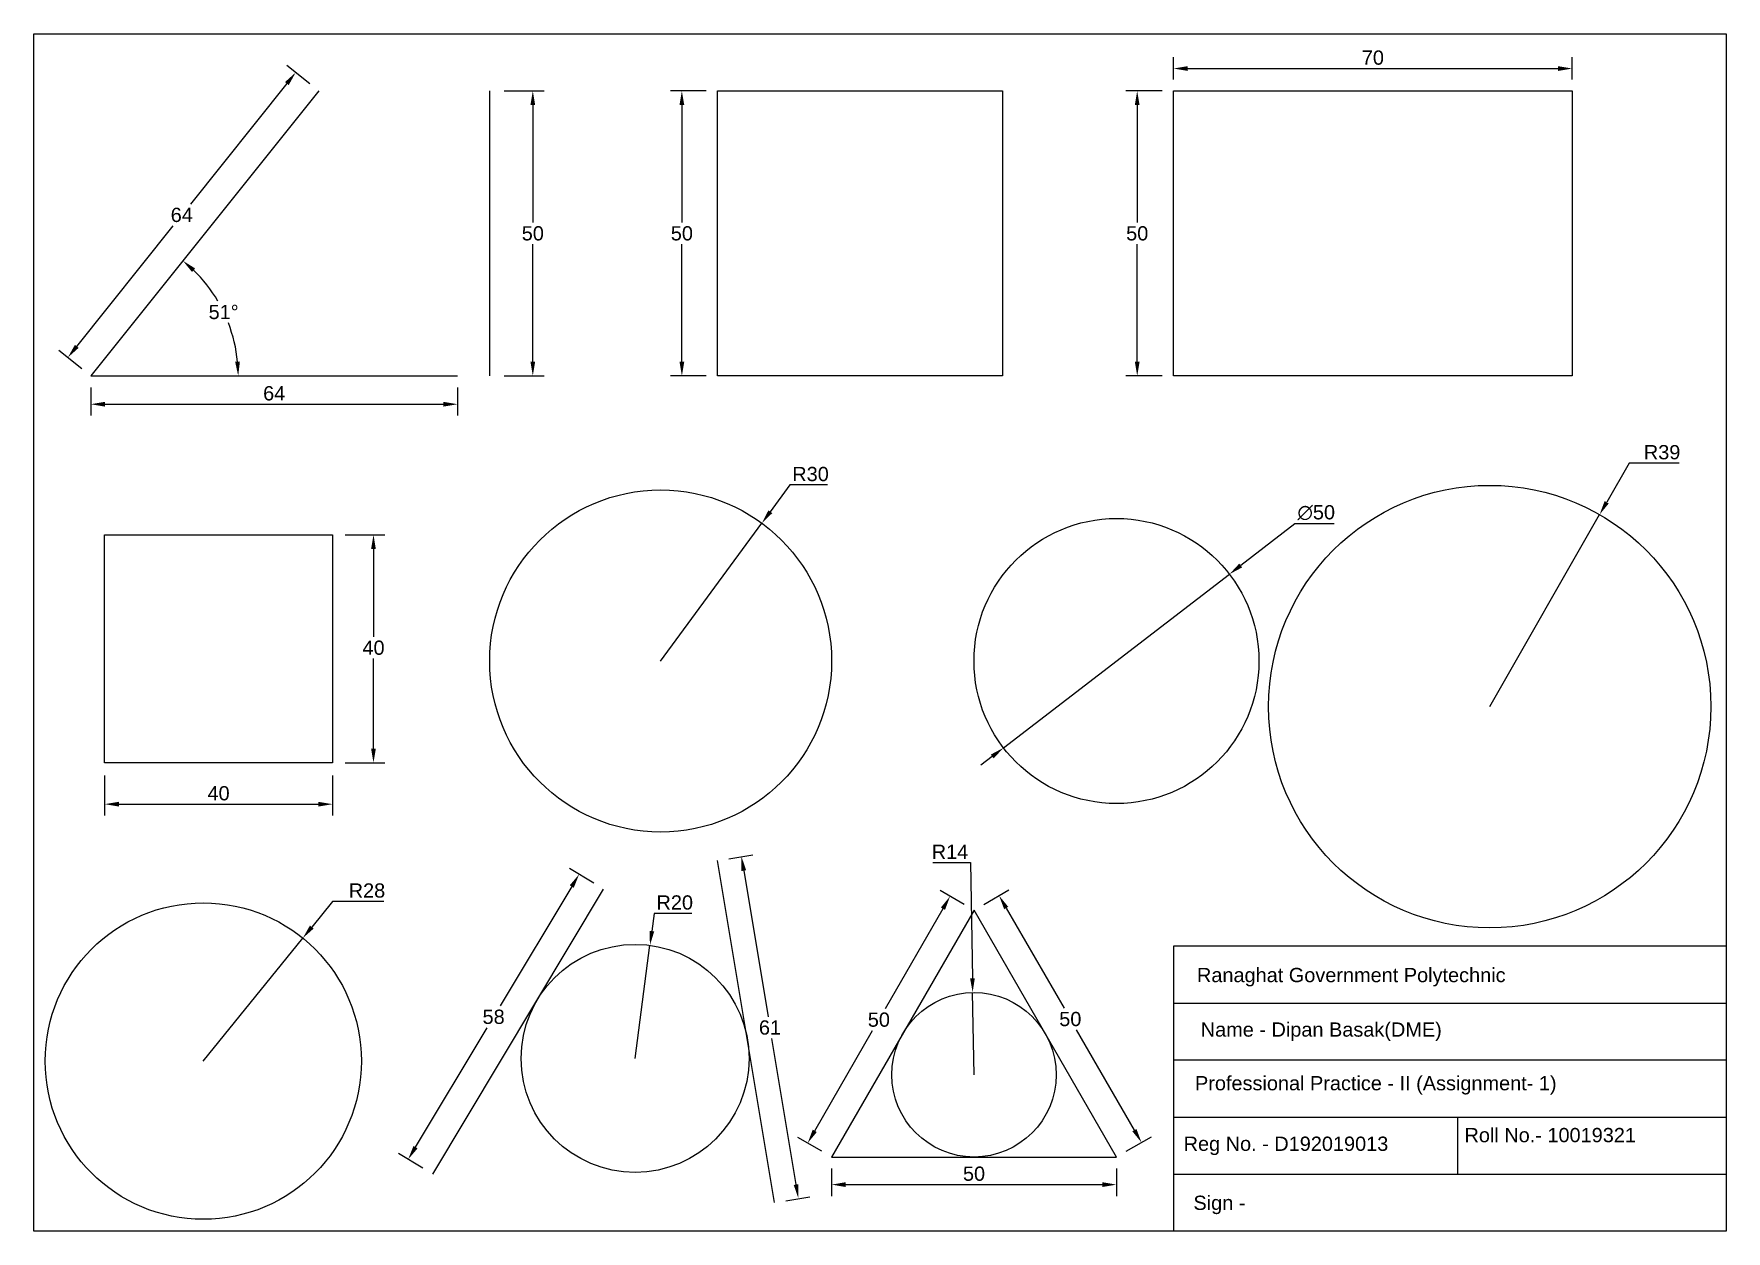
# Model space of a CAD drawing. Header units: millimetres. Extents: x 0 to 297, y 0 to 210.
import ezdxf

# ---------------------------------------------------------------- set-up
doc = ezdxf.new("R2010")
doc.units = ezdxf.units.MM
doc.styles.get("Standard").update_dxf_attribs({"font": 'arial.ttf'})
doc.dimstyles.new('ISO-25', dxfattribs={"dimtxt": 2.5, "dimasz": 2.5, "dimexe": 2, "dimexo": 2, "dimtad": 1, "dimtih": 1, "dimtoh": 1, "dimdec": 0, "dimtxsty": 'Standard', "dimcen": 2.5, "dimadec": 0, "dimazin": 0, "dimtfac": 1, "dimtdec": 0, "dimtmove": 0, "dimatfit": 3, "dimfxl": 5, "dimfxlon": 1, "dimarcsym": 0})

# ---------------------------------------------------------------- blocks, each defined once
blk = doc.blocks.new('*D1')
at = {"color": 0, "lineweight": -2, "transparency": 16777216}
for start, end in [(30.4444, 45.8001), (5.5401, 21.0803)]:
    blk.add_arc((10, 150), 25.87, start, end, dxfattribs=at)
at = {"color": 0, "transparency": 16777216}
for points in [[(27.76, 168.23), (28.31, 168.86), (26.16, 170.2)], [(36.16, 152.52), (35.33, 152.48), (35.87, 150)]]:
    blk.add_solid(points, dxfattribs=at)
at = {"layer": 'Defpoints', "color": 0, "transparency": 16777216}
for p in [(50, 200), (34.72, 157.61), (10, 150), (10, 150), (74.36, 150)]:
    blk.add_point(p, dxfattribs=at)
at = {"color": 0, "transparency": 16777216, "insert": (33.31, 161.2), "char_height": 2.5, "attachment_point": 5}
blk.add_mtext('51°', dxfattribs=at)
blk = doc.blocks.new('*D2')
at = {"color": 0, "linetype": 'Continuous', "lineweight": -2, "transparency": 16777216}
blk.add_line((82.57, 200), (89.57, 200), dxfattribs=at)
at = {"color": 0, "lineweight": -2, "transparency": 16777216}
for p, q in [((87.57, 197.5), (87.57, 176.9)), ((87.57, 152.5), (87.57, 173.1)), ((82.57, 150), (89.57, 150))]:
    blk.add_line(p, q, dxfattribs=at)
at = {"color": 0, "transparency": 16777216}
for points in [[(87.15, 197.5), (87.98, 197.5), (87.57, 200)], [(87.15, 152.5), (87.98, 152.5), (87.57, 150)]]:
    blk.add_solid(points, dxfattribs=at)
at = {"layer": 'Defpoints', "color": 0, "transparency": 16777216}
for p in [(80, 200), (80, 150), (87.57, 150)]:
    blk.add_point(p, dxfattribs=at)
at = {"color": 0, "transparency": 16777216, "insert": (87.57, 175), "char_height": 2.5, "attachment_point": 5}
blk.add_mtext('50', dxfattribs=at)
blk = doc.blocks.new('*D3')
at = {"color": 0, "linetype": 'Continuous', "lineweight": -2, "transparency": 16777216}
blk.add_line((118, 200), (111.73, 200), dxfattribs=at)
at = {"color": 0, "lineweight": -2, "transparency": 16777216}
for p, q in [((113.73, 197.5), (113.73, 176.9)), ((113.73, 152.5), (113.73, 173.1)), ((118, 150), (111.73, 150))]:
    blk.add_line(p, q, dxfattribs=at)
at = {"color": 0, "transparency": 16777216}
for points in [[(113.31, 197.5), (114.15, 197.5), (113.73, 200)], [(113.31, 152.5), (114.15, 152.5), (113.73, 150)]]:
    blk.add_solid(points, dxfattribs=at)
at = {"layer": 'Defpoints', "color": 0, "transparency": 16777216}
for p in [(120, 200), (113.73, 150), (120, 150)]:
    blk.add_point(p, dxfattribs=at)
at = {"color": 0, "transparency": 16777216, "insert": (113.73, 175), "char_height": 2.5, "attachment_point": 5}
blk.add_mtext('50', dxfattribs=at)
blk = doc.blocks.new('*D4')
at = {"color": 0, "linetype": 'Continuous', "lineweight": -2, "transparency": 16777216}
blk.add_line((200, 202), (200, 205.92), dxfattribs=at)
at = {"color": 0, "lineweight": -2, "transparency": 16777216}
for p, q in [((270, 202), (270, 205.92)), ((202.5, 203.92), (267.5, 203.92))]:
    blk.add_line(p, q, dxfattribs=at)
at = {"color": 0, "transparency": 16777216}
for points in [[(202.5, 204.33), (202.5, 203.5), (200, 203.92)], [(267.5, 204.33), (267.5, 203.5), (270, 203.92)]]:
    blk.add_solid(points, dxfattribs=at)
at = {"layer": 'Defpoints', "color": 0, "transparency": 16777216}
for p in [(270, 203.92), (200, 200), (270, 200)]:
    blk.add_point(p, dxfattribs=at)
at = {"color": 0, "transparency": 16777216, "insert": (235, 205.82), "char_height": 2.5, "attachment_point": 5}
blk.add_mtext('70', dxfattribs=at)
blk = doc.blocks.new('*D5')
at = {"color": 0, "linetype": 'Continuous', "lineweight": -2, "transparency": 16777216}
blk.add_line((198, 200), (191.64, 200), dxfattribs=at)
at = {"color": 0, "lineweight": -2, "transparency": 16777216}
for p, q in [((193.64, 197.5), (193.64, 176.9)), ((193.64, 152.5), (193.64, 173.1)), ((198, 150), (191.64, 150))]:
    blk.add_line(p, q, dxfattribs=at)
at = {"color": 0, "transparency": 16777216}
for points in [[(193.22, 197.5), (194.06, 197.5), (193.64, 200)], [(193.22, 152.5), (194.06, 152.5), (193.64, 150)]]:
    blk.add_solid(points, dxfattribs=at)
at = {"layer": 'Defpoints', "color": 0, "transparency": 16777216}
for p in [(200, 200), (193.64, 150), (200, 150)]:
    blk.add_point(p, dxfattribs=at)
at = {"color": 0, "transparency": 16777216, "insert": (193.64, 175), "char_height": 2.5, "attachment_point": 5}
blk.add_mtext('50', dxfattribs=at)
blk = doc.blocks.new('*D6')
at = {"color": 0, "linetype": 'Continuous', "lineweight": -2, "transparency": 16777216}
blk.add_line((12.42, 79.89), (12.42, 72.89), dxfattribs=at)
at = {"color": 0, "lineweight": -2, "transparency": 16777216}
for p, q in [((52.42, 79.89), (52.42, 72.89)), ((14.92, 74.89), (49.92, 74.89))]:
    blk.add_line(p, q, dxfattribs=at)
at = {"color": 0, "transparency": 16777216}
for points in [[(14.92, 75.3), (14.92, 74.47), (12.42, 74.89)], [(49.92, 75.3), (49.92, 74.47), (52.42, 74.89)]]:
    blk.add_solid(points, dxfattribs=at)
at = {"layer": 'Defpoints', "color": 0, "transparency": 16777216}
for p in [(12.42, 82.14), (52.42, 82.14), (52.42, 74.89)]:
    blk.add_point(p, dxfattribs=at)
at = {"color": 0, "transparency": 16777216, "insert": (32.42, 76.79), "char_height": 2.5, "attachment_point": 5}
blk.add_mtext('40', dxfattribs=at)
blk = doc.blocks.new('*D7')
at = {"color": 0, "lineweight": -2, "transparency": 16777216}
for p, q in [((54.61, 122.14), (61.61, 122.14)), ((59.61, 119.64), (59.61, 104.23)), ((59.61, 84.64), (59.61, 100.42))]:
    blk.add_line(p, q, dxfattribs=at)
at = {"color": 0, "linetype": 'Continuous', "lineweight": -2, "transparency": 16777216}
blk.add_line((54.61, 82.14), (61.61, 82.14), dxfattribs=at)
at = {"color": 0, "transparency": 16777216}
for points in [[(59.19, 119.64), (60.02, 119.64), (59.61, 122.14)], [(59.19, 84.64), (60.02, 84.64), (59.61, 82.14)]]:
    blk.add_solid(points, dxfattribs=at)
at = {"layer": 'Defpoints', "color": 0, "transparency": 16777216}
for p in [(52.42, 122.14), (59.61, 122.14), (52.42, 82.14)]:
    blk.add_point(p, dxfattribs=at)
at = {"color": 0, "transparency": 16777216, "insert": (59.61, 102.32), "char_height": 2.5, "attachment_point": 5}
blk.add_mtext('40', dxfattribs=at)
blk = doc.blocks.new('*D8')
at = {"color": 0, "lineweight": -2, "transparency": 16777216}
for p, q in [((132.7, 130.88), (129.25, 126.19)), ((139.29, 130.88), (132.7, 130.88)), ((110, 100), (127.77, 124.17))]:
    blk.add_line(p, q, dxfattribs=at)
at = {"color": 0, "transparency": 16777216}
blk.add_solid([(128.92, 126.43), (129.59, 125.94), (127.77, 124.17)], dxfattribs=at)
at = {"layer": 'Defpoints', "color": 0, "transparency": 16777216}
for p in [(127.77, 124.17), (110, 100)]:
    blk.add_point(p, dxfattribs=at)
at = {"color": 0, "transparency": 16777216, "insert": (136.31, 132.78), "char_height": 2.5, "attachment_point": 5}
blk.add_mtext('R30', dxfattribs=at)
blk = doc.blocks.new('*D9')
at = {"color": 0, "lineweight": -2, "transparency": 16777216}
for p, q in [((221.29, 124.04), (211.81, 116.75)), ((228.21, 124.04), (221.29, 124.04)), ((170.17, 84.77), (209.83, 115.23)), ((168.19, 83.25), (166.21, 81.72))]:
    blk.add_line(p, q, dxfattribs=at)
at = {"color": 0, "transparency": 16777216}
for points in [[(211.55, 117.08), (212.06, 116.42), (209.83, 115.23)], [(167.94, 83.58), (168.45, 82.92), (170.17, 84.77)]]:
    blk.add_solid(points, dxfattribs=at)
at = {"layer": 'Defpoints', "color": 0, "transparency": 16777216}
for p in [(209.83, 115.23), (170.17, 84.77)]:
    blk.add_point(p, dxfattribs=at)
at = {"color": 0, "transparency": 16777216, "insert": (225.06, 126.01), "char_height": 2.5, "attachment_point": 5}
blk.add_mtext('∅50', dxfattribs=at)
blk = doc.blocks.new('*D10')
at = {"color": 0, "lineweight": -2, "transparency": 16777216}
for p, q in [((279.96, 134.71), (276.03, 127.85)), ((288.75, 134.71), (279.96, 134.71)), ((255.5, 92), (274.79, 125.68))]:
    blk.add_line(p, q, dxfattribs=at)
at = {"color": 0, "transparency": 16777216}
blk.add_solid([(275.67, 128.05), (276.39, 127.64), (274.79, 125.68)], dxfattribs=at)
at = {"layer": 'Defpoints', "color": 0, "transparency": 16777216}
for p in [(274.79, 125.68), (255.5, 92)]:
    blk.add_point(p, dxfattribs=at)
at = {"color": 0, "transparency": 16777216, "insert": (285.76, 136.61), "char_height": 2.5, "attachment_point": 5}
blk.add_mtext('R39', dxfattribs=at)
blk = doc.blocks.new('*D11')
at = {"color": 0, "lineweight": -2, "transparency": 16777216}
for p, q in [((52.41, 57.83), (48.77, 53.33)), ((61.45, 57.83), (52.41, 57.83)), ((29.74, 29.83), (47.2, 51.39))]:
    blk.add_line(p, q, dxfattribs=at)
at = {"color": 0, "transparency": 16777216}
blk.add_solid([(48.45, 53.6), (49.1, 53.07), (47.2, 51.39)], dxfattribs=at)
at = {"layer": 'Defpoints', "color": 0, "transparency": 16777216}
for p in [(47.2, 51.39), (29.74, 29.83)]:
    blk.add_point(p, dxfattribs=at)
at = {"color": 0, "transparency": 16777216, "insert": (58.46, 59.73), "char_height": 2.5, "attachment_point": 5}
blk.add_mtext('R28', dxfattribs=at)
blk = doc.blocks.new('*D12')
at = {"color": 0, "lineweight": -2, "transparency": 16777216}
for p, q in [((108.87, 55.73), (108.46, 52.61)), ((115.46, 55.73), (108.87, 55.73)), ((105.51, 30.3), (108.13, 50.13))]:
    blk.add_line(p, q, dxfattribs=at)
at = {"color": 0, "transparency": 16777216}
blk.add_solid([(108.05, 52.66), (108.87, 52.56), (108.13, 50.13)], dxfattribs=at)
at = {"layer": 'Defpoints', "color": 0, "transparency": 16777216}
for p in [(108.13, 50.13), (105.51, 30.3)]:
    blk.add_point(p, dxfattribs=at)
at = {"color": 0, "transparency": 16777216, "insert": (112.48, 57.63), "char_height": 2.5, "attachment_point": 5}
blk.add_mtext('R20', dxfattribs=at)
blk = doc.blocks.new('*D13')
at = {"color": 0, "linetype": 'Continuous', "lineweight": -2, "transparency": 16777216}
blk.add_line((163.27, 57.3), (159.07, 59.73), dxfattribs=at)
at = {"color": 0, "lineweight": -2, "transparency": 16777216}
for p, q in [((159.55, 56.56), (149.4, 38.98)), ((137.05, 17.59), (147.2, 35.18)), ((138.27, 14), (134.07, 16.43))]:
    blk.add_line(p, q, dxfattribs=at)
at = {"color": 0, "transparency": 16777216}
for points in [[(159.19, 56.77), (159.91, 56.35), (160.8, 58.73)], [(136.69, 17.8), (137.41, 17.38), (135.8, 15.43)]]:
    blk.add_solid(points, dxfattribs=at)
at = {"layer": 'Defpoints', "color": 0, "transparency": 16777216}
for p in [(165, 56.3), (135.8, 15.43), (140, 13)]:
    blk.add_point(p, dxfattribs=at)
at = {"color": 0, "transparency": 16777216, "insert": (148.3, 37.08), "char_height": 2.5, "attachment_point": 5}
blk.add_mtext('50', dxfattribs=at)
blk = doc.blocks.new('*D14')
at = {"color": 0, "linetype": 'Continuous', "lineweight": -2, "transparency": 16777216}
blk.add_line((140, 11), (140, 6.16), dxfattribs=at)
at = {"color": 0, "lineweight": -2, "transparency": 16777216}
for p, q in [((190, 11), (190, 6.16)), ((142.5, 8.16), (187.5, 8.16))]:
    blk.add_line(p, q, dxfattribs=at)
at = {"color": 0, "transparency": 16777216}
for points in [[(142.5, 8.58), (142.5, 7.74), (140, 8.16)], [(187.5, 8.58), (187.5, 7.74), (190, 8.16)]]:
    blk.add_solid(points, dxfattribs=at)
at = {"layer": 'Defpoints', "color": 0, "transparency": 16777216}
for p in [(140, 13), (190, 13), (190, 8.16)]:
    blk.add_point(p, dxfattribs=at)
at = {"color": 0, "transparency": 16777216, "insert": (165, 10.06), "char_height": 2.5, "attachment_point": 5}
blk.add_mtext('50', dxfattribs=at)
blk = doc.blocks.new('*D15')
at = {"color": 0, "linetype": 'Continuous', "lineweight": -2, "transparency": 16777216}
blk.add_line((166.73, 57.3), (171.13, 59.84), dxfattribs=at)
at = {"color": 0, "lineweight": -2, "transparency": 16777216}
for p, q in [((170.65, 56.67), (180.8, 39.09)), ((193.15, 17.7), (182.99, 35.29)), ((191.73, 14), (196.13, 16.54))]:
    blk.add_line(p, q, dxfattribs=at)
at = {"color": 0, "transparency": 16777216}
for points in [[(171.01, 56.88), (170.29, 56.47), (169.4, 58.84)], [(193.51, 17.91), (192.79, 17.5), (194.4, 15.54)]]:
    blk.add_solid(points, dxfattribs=at)
at = {"layer": 'Defpoints', "color": 0, "transparency": 16777216}
for p in [(165, 56.3), (194.4, 15.54), (190, 13)]:
    blk.add_point(p, dxfattribs=at)
at = {"color": 0, "transparency": 16777216, "insert": (181.9, 37.19), "char_height": 2.5, "attachment_point": 5}
blk.add_mtext('50', dxfattribs=at)
blk = doc.blocks.new('*D16')
at = {"color": 0, "lineweight": -2, "transparency": 16777216}
for p, q in [((157.8, 64.66), (164.39, 64.66)), ((164.39, 64.66), (164.72, 44.37)), ((165, 27.43), (164.76, 41.87))]:
    blk.add_line(p, q, dxfattribs=at)
at = {"color": 0, "transparency": 16777216}
blk.add_solid([(165.14, 44.37), (164.31, 44.36), (164.76, 41.87)], dxfattribs=at)
at = {"layer": 'Defpoints', "color": 0, "transparency": 16777216}
for p in [(164.76, 41.87), (165, 27.43)]:
    blk.add_point(p, dxfattribs=at)
at = {"color": 0, "transparency": 16777216, "insert": (160.78, 66.54), "char_height": 2.5, "attachment_point": 5}
blk.add_mtext('R14', dxfattribs=at)
blk = doc.blocks.new('*D17')
at = {"color": 0, "linetype": 'Continuous', "lineweight": -2, "transparency": 16777216}
blk.add_line((98.29, 61.03), (93.98, 63.61), dxfattribs=at)
at = {"color": 0, "lineweight": -2, "transparency": 16777216}
for p, q in [((94.41, 60.44), (81.83, 39.49)), ((66.98, 14.73), (79.55, 35.68)), ((68.29, 11.03), (63.98, 13.61))]:
    blk.add_line(p, q, dxfattribs=at)
at = {"color": 0, "transparency": 16777216}
for points in [[(94.05, 60.66), (94.76, 60.23), (95.69, 62.58)], [(66.62, 14.94), (67.34, 14.51), (65.69, 12.58)]]:
    blk.add_solid(points, dxfattribs=at)
at = {"layer": 'Defpoints', "color": 0, "transparency": 16777216}
for p in [(100, 60), (65.69, 12.58), (70, 10)]:
    blk.add_point(p, dxfattribs=at)
at = {"color": 0, "transparency": 16777216, "insert": (80.69, 37.58), "char_height": 2.5, "attachment_point": 5}
blk.add_mtext('58', dxfattribs=at)
blk = doc.blocks.new('*D18')
at = {"color": 0, "linetype": 'Continuous', "lineweight": -2, "transparency": 16777216}
blk.add_line((121.97, 65.33), (126.16, 66.03), dxfattribs=at)
at = {"color": 0, "lineweight": -2, "transparency": 16777216}
for p, q in [((124.6, 63.23), (128.87, 37.6)), ((133.78, 8.16), (129.5, 33.8)), ((131.97, 5.33), (136.16, 6.03))]:
    blk.add_line(p, q, dxfattribs=at)
at = {"color": 0, "transparency": 16777216}
for points in [[(125.01, 63.3), (124.19, 63.16), (124.19, 65.7)], [(134.19, 8.23), (133.36, 8.1), (134.19, 5.7)]]:
    blk.add_solid(points, dxfattribs=at)
at = {"layer": 'Defpoints', "color": 0, "transparency": 16777216}
for p in [(120, 65), (130, 5), (134.19, 5.7)]:
    blk.add_point(p, dxfattribs=at)
at = {"color": 0, "transparency": 16777216, "insert": (129.19, 35.7), "char_height": 2.5, "attachment_point": 5}
blk.add_mtext('61', dxfattribs=at)
blk = doc.blocks.new('*D19')
at = {"color": 0, "linetype": 'Continuous', "lineweight": -2, "transparency": 16777216}
blk.add_line((48.44, 201.25), (44.4, 204.48), dxfattribs=at)
at = {"color": 0, "lineweight": -2, "transparency": 16777216}
for p, q in [((44.4, 201.28), (27.48, 180.13)), ((7.52, 155.18), (24.44, 176.33)), ((8.44, 151.25), (4.4, 154.48))]:
    blk.add_line(p, q, dxfattribs=at)
at = {"color": 0, "transparency": 16777216}
for points in [[(44.08, 201.54), (44.73, 201.02), (45.96, 203.23)], [(7.2, 155.44), (7.85, 154.92), (5.96, 153.23)]]:
    blk.add_solid(points, dxfattribs=at)
at = {"layer": 'Defpoints', "color": 0, "transparency": 16777216}
for p in [(50, 200), (5.96, 153.23), (10, 150)]:
    blk.add_point(p, dxfattribs=at)
at = {"color": 0, "transparency": 16777216, "insert": (25.96, 178.23), "char_height": 2.5, "attachment_point": 5}
blk.add_mtext('64', dxfattribs=at)
blk = doc.blocks.new('*D20')
at = {"color": 0, "linetype": 'Continuous', "lineweight": -2, "transparency": 16777216}
blk.add_line((10, 148), (10, 143.04), dxfattribs=at)
at = {"color": 0, "lineweight": -2, "transparency": 16777216}
for p, q in [((74.36, 148), (74.36, 143.04)), ((12.5, 145.04), (71.86, 145.04))]:
    blk.add_line(p, q, dxfattribs=at)
at = {"color": 0, "transparency": 16777216}
for points in [[(12.5, 145.46), (12.5, 144.62), (10, 145.04)], [(71.86, 145.46), (71.86, 144.62), (74.36, 145.04)]]:
    blk.add_solid(points, dxfattribs=at)
at = {"layer": 'Defpoints', "color": 0, "transparency": 16777216}
for p in [(10, 150), (74.36, 150), (74.36, 145.04)]:
    blk.add_point(p, dxfattribs=at)
at = {"color": 0, "transparency": 16777216, "insert": (42.18, 146.94), "char_height": 2.5, "attachment_point": 5}
blk.add_mtext('64', dxfattribs=at)

msp = doc.modelspace()

# ---------------------------------------------------------------- linework, layer by layer
for p, q in [((50, 200), (10, 150)), ((80, 150), (80, 200)), ((120, 150), (120, 200)), ((120, 200), (170, 200)), ((170, 200), (170, 150)), ((200, 150), (200, 200)), ((200, 200), (270, 200)), ((270, 200), (270, 150)), ((10, 150), (74.36, 150)), ((170, 150), (120, 150)), ((270, 150), (200, 150)), ((130, 5), (120, 65)), ((70, 10), (100, 60)), ((165, 56.3), (140, 13)), ((190, 13), (165, 56.3)), ((297, 50), (200, 50)), ((200, 50), (200, 0)), ((200, 40), (297, 40)), ((297, 30), (200, 30)), ((200, 20), (297, 20)), ((249.92, 10), (249.92, 20)), ((140, 13), (190, 13)), ((200, 10), (297, 10)), ((297, 0), (297, 0))]:
    msp.add_line(p, q)
for points in [[(0, 0), (0, 210), (297, 210), (297, 0), (0, 0)], [(12.42, 122.14), (52.42, 122.14), (52.42, 82.14), (12.42, 82.14)]]:
    msp.add_lwpolyline(points, close=True)
for centre, radius in [((255.5, 92), 38.81), ((110, 100), 30), ((190, 100), 25), ((29.74, 29.83), 27.75), ((105.51, 30.3), 20), ((165, 27.43), 14.43)]:
    msp.add_circle(centre, radius)

# ---------------------------------------------------------------- texts
at = {"char_height": 2.5, "attachment_point": 1}
for s, width, insert in [('Ranaghat Government Polytechnic', 74.9597, (204.13, 46.17)), ('Professional Practice - II (Assignment- 1)', 88.4589, (203.78, 27.2)), ('Roll No.- 10019321', 44.2413, (251.08, 18.1)), ('Reg No. - D192019013', 77.004, (201.79, 16.58))]:
    msp.add_mtext_dynamic_manual_height_columns(s, width=width, gutter_width=12.5, heights=[0], dxfattribs=dict(at, insert=insert))
for s, insert in [('Name - Dipan Basak(DME)', (204.79, 36.61)), ('Sign - ', (203.51, 6.22))]:
    msp.add_mtext(s, dxfattribs=dict(at, insert=insert))

# ---------------------------------------------------------------- dimensions: what is measured, and where the dimension line sits
dim = msp.add_linear_dim(base=(270, 203.92), p1=(200, 200), p2=(270, 200), dimstyle='ISO-25')
dim.commit()
dim.dimension.update_dxf_attribs({"geometry": '*D4', "text_midpoint": (235, 205.82)})
for p1, p2, distance, picture, middle in [((50, 200), (10, 150), -5.17, '*D19', (25.96, 178.23)), ((10, 150), (74.36, 150), -4.96, '*D20', (42.18, 146.94)), ((120, 65), (130, 5), 4.24, '*D18', (129.19, 35.7)), ((100, 60), (70, 10), -5.02, '*D17', (80.69, 37.58)), ((165, 56.3), (140, 13), -4.85, '*D13', (148.3, 37.08)), ((165, 56.3), (190, 13), 5.08, '*D15', (181.9, 37.19)), ((140, 13), (190, 13), -4.84, '*D14', (165, 10.06))]:
    dim = msp.add_aligned_dim(p1=p1, p2=p2, distance=distance, dimstyle='ISO-25')
    dim.commit()
    dim.dimension.update_dxf_attribs({"geometry": picture, "text_midpoint": middle})
dim = msp.add_angular_dim_2l(base=(34.72, 157.61), line1=((10, 150), (74.36, 150)), line2=((50, 200), (10, 150)), dimstyle='ISO-25')
dim.commit()
dim.dimension.update_dxf_attribs({"geometry": '*D1', "text_midpoint": (33.31, 161.2)})
for base, p1, p2, picture, middle in [((87.57, 150), (80, 200), (80, 150), '*D2', (87.57, 175)), ((113.73, 150), (120, 200), (120, 150), '*D3', (113.73, 175)), ((193.64, 150), (200, 200), (200, 150), '*D5', (193.64, 175))]:
    dim = msp.add_linear_dim(base=base, p1=p1, p2=p2, angle=90, dimstyle='ISO-25')
    dim.commit()
    dim.dimension.update_dxf_attribs({"geometry": picture, "text_midpoint": middle})
for center, mpoint, picture, middle in [((255.5, 92), (274.79, 125.68), '*D10', (285.76, 134.71)), ((110, 100), (127.77, 124.17), '*D8', (136.31, 130.88)), ((165, 27.43), (164.76, 41.87), '*D16', (160.78, 64.66)), ((29.74, 29.83), (47.2, 51.39), '*D11', (58.46, 57.83)), ((105.51, 30.3), (108.13, 50.13), '*D12', (112.48, 55.73))]:
    dim = msp.add_radius_dim(center=center, mpoint=mpoint, dimstyle='ISO-25')
    dim.commit()
    dim.dimension.update_dxf_attribs({"geometry": picture, "text_midpoint": middle, "dimtype": 164})
dim = msp.add_diameter_dim_2p(p1=(170.17, 84.77), p2=(209.83, 115.23), dimstyle='ISO-25')
dim.commit()
dim.dimension.update_dxf_attribs({"geometry": '*D9', "text_midpoint": (225.06, 124.04), "dimtype": 163})
dim = msp.add_linear_dim(base=(59.61, 122.14), p1=(52.42, 82.14), p2=(52.42, 122.14), angle=90, dimstyle='ISO-25')
dim.commit()
dim.dimension.update_dxf_attribs({"geometry": '*D7', "text_midpoint": (59.61, 102.32), "dimtype": 160})
dim = msp.add_linear_dim(base=(52.42, 74.89), p1=(12.42, 82.14), p2=(52.42, 82.14), dimstyle='ISO-25')
dim.commit()
dim.dimension.update_dxf_attribs({"geometry": '*D6', "text_midpoint": (32.42, 74.89), "dimtype": 160})

doc.saveas('drawing.dxf')
